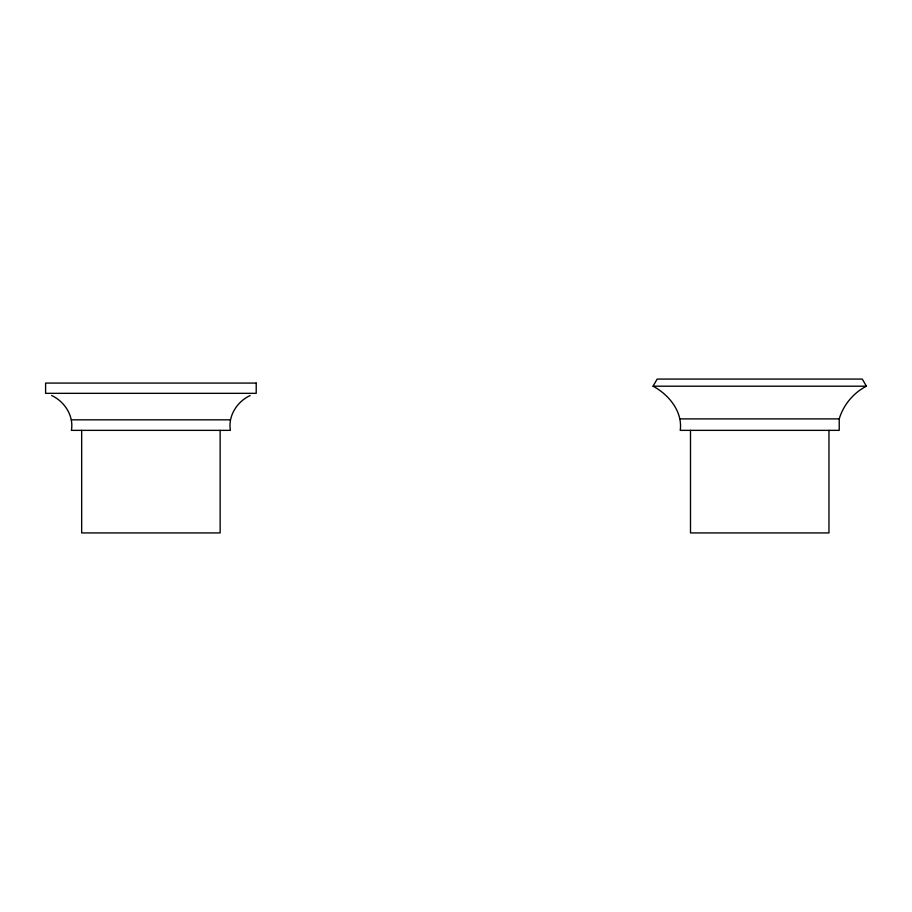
<?xml version="1.0" encoding="UTF-8"?>
<svg xmlns="http://www.w3.org/2000/svg" width="912" height="912" viewBox="0 0 912 912"><rect width="100%" height="100%" fill="white"/><g stroke="black" fill="none" stroke-linecap="round" stroke-linejoin="round"><path stroke-width="1.37" d="M51.676 395.534C64.604 401.542 73.94 415.838 71.41 430.361L230.394 430.361C227.863 415.838 237.211 401.542 250.127 395.534M839.222 418.893C843.395 404.917 853.427 392.867 866.4 386.198L862.296 379.073L657.153 379.073L653.06 386.198C668.804 394.634 682.78 411.54 680.238 430.361L839.222 430.361L839.222 418.893L680.238 418.893M653.06 386.198L866.4 386.198M71.41 419.828L230.394 419.828M828.962 430.361L828.962 532.927L690.498 532.927L690.498 430.361M220.145 430.361L220.145 532.927L81.67 532.927L81.67 430.361M256.215 383.074L45.6 383.074L45.6 393.334L256.215 393.334L256.215 383.074"/></g></svg>
